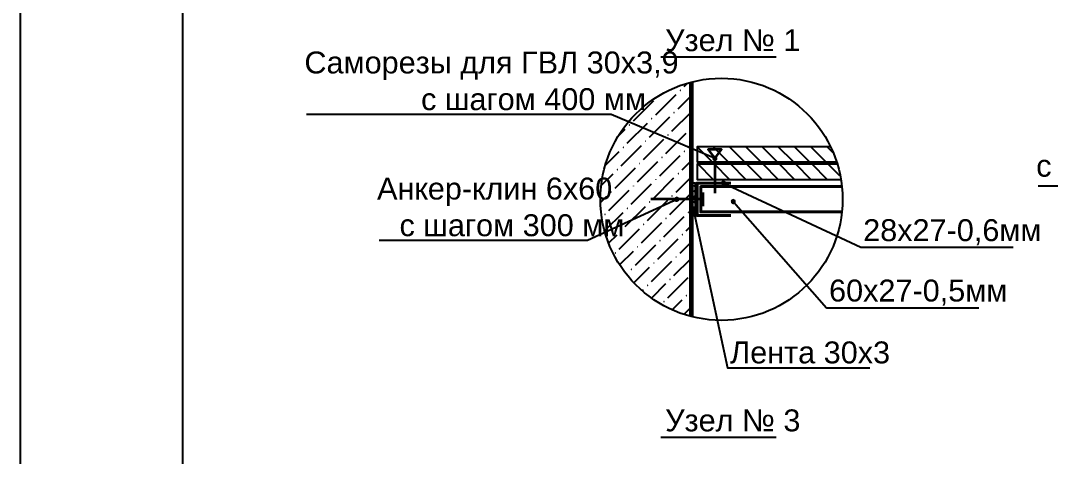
# Model space of a CAD drawing. Header units: millimetres. Extents: x 0 to 146, y 0 to 23.
# Drawn here: x 112.57 to 119.62, y 6.05 to 9.03 of the extents above; entities that cross this region are included whole.
import ezdxf

# ---------------------------------------------------------------- set-up
doc = ezdxf.new("R2010")
doc.units = ezdxf.units.MM
doc.layers.add('PDF _0', color=7, linetype='Continuous')
doc.layers.add('PDF _Текст', color=7, linetype='Continuous')
doc.styles.add('PDF GOST Common-Identity-H', font='arial.ttf')

msp = doc.modelspace()

# ---------------------------------------------------------------- linework, layer by layer
at = {"layer": 'PDF _0', "lineweight": 25}
for points in [[(112.5689, 23.4484), (145.5534, 23.4484), (145.5534, 0.126), (112.5689, 0.126)], [(113.6795, 23.1707), (145.2757, 23.1707), (145.2757, 0.4036), (113.6795, 0.4036)], [(117.1867, 7.9215), (117.1562, 7.9215), (117.1562, 7.6985), (117.1867, 7.6985)]]:
    msp.add_lwpolyline(points, close=True, dxfattribs=at)
for points in [[(116.9488, 8.7845), (117.74, 8.7845)], [(117.1093, 8.5824), (117.1281, 8.6012)], [(116.9146, 8.3877), (117.0537, 8.5268)], [(116.7617, 8.346), (116.9007, 8.485)], [(117.0676, 8.4294), (117.1562, 8.518)], [(117.3066, 8.0953), (117.2939, 8.1007), (116.6096, 8.3908), (116.5821, 8.3908), (114.5246, 8.3908)], [(117.0259, 8.2765), (117.1562, 8.4067)], [(116.72, 8.193), (116.859, 8.3321)], [(116.8729, 8.2347), (117.012, 8.3738)], [(116.6669, 8.2512), (116.706, 8.2904)], [(116.9842, 8.1235), (117.1232, 8.2625)], [(116.6782, 8.04), (116.8173, 8.1791)], [(116.8312, 8.0818), (116.9703, 8.2208)], [(117.1371, 8.1652), (117.1562, 8.1842)], [(116.5739, 8.0469), (116.6643, 8.1374)], [(116.9425, 7.9705), (117.0815, 8.1096)], [(118.1115, 8.1693), (117.1975, 8.1693), (117.1975, 8.066), (118.1529, 8.066)], [(117.3002, 8.066), (117.1975, 8.1688)], [(117.4115, 8.066), (117.3082, 8.1693)], [(117.5227, 8.066), (117.4195, 8.1693)], [(117.634, 8.066), (117.5307, 8.1693)], [(117.7452, 8.066), (117.642, 8.1693)], [(117.8565, 8.066), (117.7532, 8.1693)], [(117.9677, 8.066), (117.8645, 8.1693)], [(118.079, 8.066), (117.9757, 8.1693)], [(118.1266, 8.1297), (118.087, 8.1693)], [(116.7895, 7.9288), (116.9286, 8.0679)], [(117.0954, 8.0122), (117.1562, 8.073)], [(118.1581, 8.0495), (117.1975, 8.0495), (117.1975, 7.9463), (118.1822, 7.9463)], [(117.3087, 7.9463), (117.2055, 8.0495)], [(117.42, 7.9463), (117.3167, 8.0495)], [(117.5312, 7.9463), (117.428, 8.0495)], [(117.6425, 7.9463), (117.5392, 8.0495)], [(117.7537, 7.9463), (117.6505, 8.0495)], [(117.865, 7.9463), (117.7617, 8.0495)], [(117.9762, 7.9463), (117.873, 8.0495)], [(118.0875, 7.9463), (117.9842, 8.0495)], [(118.1754, 7.9696), (118.0955, 8.0495)], [(116.5448, 7.9067), (116.6226, 7.9844)], [(116.6365, 7.8871), (116.7756, 8.0261)], [(116.7478, 7.7758), (116.8868, 7.9149)], [(116.9007, 7.8175), (117.0398, 7.9566)], [(117.0537, 7.8593), (117.1562, 7.9617)], [(122.0125, 7.8142), (121.9988, 7.8156), (121.1891, 7.8999), (121.1616, 7.8999), (119.5318, 7.8999)], [(116.5394, 7.79), (116.5809, 7.8314)], [(116.5948, 7.7341), (116.7339, 7.8732)], [(117.012, 7.7063), (117.1511, 7.8454)], [(117.046, 7.8042), (117.0335, 7.7984), (116.4482, 7.5282), (116.4207, 7.5282), (115.0218, 7.5282)], [(116.706, 7.6229), (116.8451, 7.7619)], [(116.859, 7.6646), (116.9981, 7.8036)], [(116.5675, 7.5956), (116.6921, 7.7202)], [(116.9703, 7.5533), (117.1093, 7.6924)], [(116.8173, 7.5116), (116.9564, 7.6507)], [(117.1232, 7.595), (117.1562, 7.628)], [(116.5949, 7.5117), (116.6504, 7.5672)], [(116.6643, 7.4699), (116.8034, 7.6089)], [(116.7756, 7.3586), (116.9146, 7.4977)], [(116.9286, 7.4004), (117.0676, 7.5394)], [(117.0815, 7.4421), (117.1562, 7.5167)], [(116.6699, 7.3642), (116.7617, 7.456)], [(117.0398, 7.2891), (117.1562, 7.4055)], [(116.7678, 7.2396), (116.8729, 7.3447)], [(116.8868, 7.2474), (117.0259, 7.3864)], [(116.7161, 7.2992), (116.72, 7.303)], [(116.9981, 7.1361), (117.1371, 7.2752)], [(116.8248, 7.1853), (116.8312, 7.1918)], [(116.8871, 7.1364), (116.9842, 7.2335)], [(117.0289, 7.0557), (117.0954, 7.1222)], [(117.1511, 7.1779), (117.1562, 7.183)], [(117.1093, 7.0249), (117.1562, 7.0717)], [(116.9488, 6.183), (117.74, 6.183)]]:
    msp.add_lwpolyline(points, dxfattribs=at)
at = {"layer": 'PDF _0', "lineweight": 60}
msp.add_lwpolyline([(117.1562, 8.6117), (117.1562, 7.0084)], dxfattribs=at)
at = {"layer": 'PDF _0', "lineweight": 5}
for points in [[(117.0815, 8.5546), (117.0835, 8.5546), (117.0835, 8.5566), (117.0815, 8.5566)], [(117.0398, 8.4016), (117.0418, 8.4016), (117.0418, 8.4036), (117.0398, 8.4036)], [(116.7339, 8.3182), (116.7359, 8.3182), (116.7359, 8.3202), (116.7339, 8.3202)], [(116.8868, 8.3599), (116.8888, 8.3599), (116.8888, 8.3619), (116.8868, 8.3619)], [(116.9981, 8.2486), (117.0001, 8.2486), (117.0001, 8.2506), (116.9981, 8.2506)], [(117.1511, 8.2904), (117.1531, 8.2904), (117.1531, 8.2924), (117.1511, 8.2924)], [(116.8451, 8.2069), (116.8471, 8.2069), (116.8471, 8.2089), (116.8451, 8.2089)], [(116.6921, 8.1652), (116.6941, 8.1652), (116.6941, 8.1672), (116.6921, 8.1672)], [(117.1093, 8.1374), (117.1113, 8.1374), (117.1113, 8.1394), (117.1093, 8.1394)], [(116.8034, 8.054), (116.8054, 8.054), (116.8054, 8.056), (116.8034, 8.056)], [(116.9564, 8.0957), (116.9584, 8.0957), (116.9584, 8.0977), (116.9564, 8.0977)], [(116.6504, 8.0122), (116.6524, 8.0122), (116.6524, 8.0142), (116.6504, 8.0142)], [(117.0676, 7.9844), (117.0696, 7.9844), (117.0696, 7.9864), (117.0676, 7.9864)], [(116.7617, 7.901), (116.7637, 7.901), (116.7637, 7.903), (116.7617, 7.903)], [(116.9146, 7.9427), (116.9166, 7.9427), (116.9166, 7.9447), (116.9146, 7.9447)], [(116.6087, 7.8593), (116.6107, 7.8593), (116.6107, 7.8613), (116.6087, 7.8613)], [(117.0259, 7.8314), (117.0279, 7.8314), (117.0279, 7.8334), (117.0259, 7.8334)], [(116.8729, 7.7897), (116.8749, 7.7897), (116.8749, 7.7917), (116.8729, 7.7917)], [(116.567, 7.7063), (116.569, 7.7063), (116.569, 7.7083), (116.567, 7.7083)], [(116.72, 7.748), (116.722, 7.748), (116.722, 7.75), (116.72, 7.75)], [(117.1371, 7.7202), (117.1391, 7.7202), (117.1391, 7.7222), (117.1371, 7.7222)], [(116.8312, 7.6368), (116.8332, 7.6368), (116.8332, 7.6388), (116.8312, 7.6388)], [(116.9842, 7.6785), (116.9862, 7.6785), (116.9862, 7.6805), (116.9842, 7.6805)], [(116.6782, 7.595), (116.6802, 7.595), (116.6802, 7.597), (116.6782, 7.597)], [(117.0954, 7.5672), (117.0974, 7.5672), (117.0974, 7.5692), (117.0954, 7.5692)], [(116.7895, 7.4838), (116.7915, 7.4838), (116.7915, 7.4858), (116.7895, 7.4858)], [(116.9425, 7.5255), (116.9445, 7.5255), (116.9445, 7.5275), (116.9425, 7.5275)], [(116.6365, 7.4421), (116.6385, 7.4421), (116.6385, 7.4441), (116.6365, 7.4441)], [(117.0537, 7.4143), (117.0557, 7.4143), (117.0557, 7.4163), (117.0537, 7.4163)], [(116.7478, 7.3308), (116.7498, 7.3308), (116.7498, 7.3328), (116.7478, 7.3328)], [(116.9007, 7.3725), (116.9027, 7.3725), (116.9027, 7.3745), (116.9007, 7.3745)], [(117.012, 7.2613), (117.014, 7.2613), (117.014, 7.2633), (117.012, 7.2633)], [(116.859, 7.2196), (116.861, 7.2196), (116.861, 7.2216), (116.859, 7.2216)], [(117.1232, 7.15), (117.1252, 7.15), (117.1252, 7.152), (117.1232, 7.152)], [(116.9703, 7.1083), (116.9723, 7.1083), (116.9723, 7.1103), (116.9703, 7.1103)]]:
    msp.add_lwpolyline(points, close=True, dxfattribs=at)
at = {"layer": 'PDF _0', "lineweight": 35}
for points in [[(117.3193, 8.0899), (117.3659, 8.1514), (117.2726, 8.1514), (117.3193, 8.0899), (117.3193, 7.8526)], [(117.2369, 7.8566), (117.2369, 7.7633)], [(117.2369, 7.8099), (116.8802, 7.8099)]]:
    msp.add_lwpolyline(points, dxfattribs=at)
at = {"layer": 'PDF _0', "lineweight": 0}
for points in [[(117.3176, 8.1036), (117.313, 8.1022), (117.3193, 8.0899)], [(117.3224, 8.1034), (117.3176, 8.1036), (117.3193, 8.0899)], [(117.3066, 8.0953), (117.3055, 8.0907), (117.3193, 8.0899)], [(117.3055, 8.0907), (117.3061, 8.0859), (117.3193, 8.0899)], [(117.3061, 8.0859), (117.3083, 8.0817), (117.3193, 8.0899)], [(117.3092, 8.0993), (117.3066, 8.0953), (117.3193, 8.0899)], [(117.3083, 8.0817), (117.3118, 8.0784), (117.3193, 8.0899)], [(117.313, 8.1022), (117.3092, 8.0993), (117.3193, 8.0899)], [(117.3118, 8.0784), (117.3162, 8.0765), (117.3193, 8.0899)], [(117.3162, 8.0765), (117.3209, 8.0763), (117.3193, 8.0899)], [(117.3268, 8.1015), (117.3224, 8.1034), (117.3193, 8.0899)], [(117.3303, 8.0982), (117.3268, 8.1015), (117.3193, 8.0899)], [(117.3324, 8.094), (117.3303, 8.0982), (117.3193, 8.0899)], [(117.333, 8.0892), (117.3324, 8.094), (117.3193, 8.0899)], [(117.3209, 8.0763), (117.3255, 8.0777), (117.3193, 8.0899)], [(117.3255, 8.0777), (117.3293, 8.0806), (117.3193, 8.0899)], [(117.3293, 8.0806), (117.3319, 8.0846), (117.3193, 8.0899)], [(117.3319, 8.0846), (117.333, 8.0892), (117.3193, 8.0899)], [(117.055, 7.8233), (117.0507, 7.8212), (117.0585, 7.8099)], [(117.0598, 7.8236), (117.055, 7.8233), (117.0585, 7.8099)], [(117.0644, 7.8224), (117.0598, 7.8236), (117.0585, 7.8099)], [(117.0683, 7.8196), (117.0644, 7.8224), (117.0585, 7.8099)], [(117.0453, 7.8136), (117.0448, 7.8088), (117.0585, 7.8099)], [(117.0448, 7.8088), (117.046, 7.8042), (117.0585, 7.8099)], [(117.0473, 7.8179), (117.0453, 7.8136), (117.0585, 7.8099)], [(117.046, 7.8042), (117.0488, 7.8002), (117.0585, 7.8099)], [(117.0507, 7.8212), (117.0473, 7.8179), (117.0585, 7.8099)], [(117.0488, 7.8002), (117.0527, 7.7975), (117.0585, 7.8099)], [(117.0527, 7.7975), (117.0573, 7.7962), (117.0585, 7.8099)], [(117.0573, 7.7962), (117.062, 7.7966), (117.0585, 7.8099)], [(117.071, 7.8157), (117.0683, 7.8196), (117.0585, 7.8099)], [(117.0723, 7.8111), (117.071, 7.8157), (117.0585, 7.8099)], [(117.0718, 7.8063), (117.0723, 7.8111), (117.0585, 7.8099)], [(117.062, 7.7966), (117.0664, 7.7986), (117.0585, 7.8099)], [(117.0664, 7.7986), (117.0698, 7.802), (117.0585, 7.8099)], [(117.0698, 7.802), (117.0718, 7.8063), (117.0585, 7.8099)]]:
    msp.add_lwpolyline(points, close=True, dxfattribs=at)
at = {"layer": 'PDF _0', "color": 6, "lineweight": 20}
for points in [[(117.1867, 7.8905), (117.1562, 7.921), (117.1567, 7.9215)], [(117.1867, 7.8534), (117.1562, 7.8839), (117.1867, 7.9145)], [(117.1867, 7.8163), (117.1562, 7.8469), (117.1867, 7.8774)], [(117.1867, 7.7792), (117.1562, 7.8098), (117.1867, 7.8403)], [(117.1867, 7.7421), (117.1562, 7.7727), (117.1867, 7.8032)], [(117.1867, 7.705), (117.1562, 7.7356), (117.1867, 7.7662)], [(117.1562, 7.6985), (117.1867, 7.7291)]]:
    msp.add_lwpolyline(points, dxfattribs=at)
at = {"layer": 'PDF _0', "color": 1, "lineweight": 40}
msp.add_lwpolyline([(117.4287, 7.6985), (117.1975, 7.6985), (117.1975, 7.9215), (117.4287, 7.9215)], dxfattribs=at)
at = {"layer": 'PDF _0', "color": 5, "lineweight": 40}
msp.add_lwpolyline([(118.1889, 7.7233), (117.2223, 7.7233), (117.2223, 7.8967), (118.1889, 7.8967)], dxfattribs=at)
at = {"layer": 'PDF _0', "color": 1, "lineweight": 0}
for points in [[(117.3658, 7.9273), (117.3646, 7.9227), (117.3783, 7.9215)], [(117.3646, 7.9227), (117.365, 7.918), (117.3783, 7.9215)], [(117.365, 7.918), (117.367, 7.9136), (117.3783, 7.9215)], [(117.3686, 7.9313), (117.3658, 7.9273), (117.3783, 7.9215)], [(117.367, 7.9136), (117.3704, 7.9102), (117.3783, 7.9215)], [(117.3725, 7.934), (117.3686, 7.9313), (117.3783, 7.9215)], [(117.3704, 7.9102), (117.3747, 7.9082), (117.3783, 7.9215)], [(117.3771, 7.9352), (117.3725, 7.934), (117.3783, 7.9215)], [(117.3747, 7.9082), (117.3795, 7.9078), (117.3783, 7.9215)], [(117.3819, 7.9348), (117.3771, 7.9352), (117.3783, 7.9215)], [(117.3862, 7.9328), (117.3819, 7.9348), (117.3783, 7.9215)], [(117.3896, 7.9294), (117.3862, 7.9328), (117.3783, 7.9215)], [(117.3916, 7.925), (117.3896, 7.9294), (117.3783, 7.9215)], [(117.392, 7.9203), (117.3916, 7.925), (117.3783, 7.9215)], [(117.3907, 7.9157), (117.392, 7.9203), (117.3783, 7.9215)], [(117.3795, 7.9078), (117.3841, 7.909), (117.3783, 7.9215)], [(117.3841, 7.909), (117.388, 7.9118), (117.3783, 7.9215)], [(117.388, 7.9118), (117.3907, 7.9157), (117.3783, 7.9215)]]:
    msp.add_lwpolyline(points, close=True, dxfattribs=at)
at = {"layer": 'PDF _0', "color": 1, "lineweight": 25}
msp.add_lwpolyline([(117.3907, 7.9157), (117.4032, 7.9098), (118.3175, 7.4815), (118.3451, 7.4815), (119.3595, 7.4815)], dxfattribs=at)
at = {"layer": 'PDF _0', "color": 6, "lineweight": 0}
for points in [[(117.1613, 7.7515), (117.1591, 7.7473), (117.1722, 7.7431)], [(117.1649, 7.7547), (117.1613, 7.7515), (117.1722, 7.7431)], [(117.1693, 7.7565), (117.1649, 7.7547), (117.1722, 7.7431)], [(117.1741, 7.7567), (117.1693, 7.7565), (117.1722, 7.7431)], [(117.1786, 7.7553), (117.1741, 7.7567), (117.1722, 7.7431)], [(117.1824, 7.7523), (117.1786, 7.7553), (117.1722, 7.7431)], [(117.185, 7.7483), (117.1824, 7.7523), (117.1722, 7.7431)], [(117.1591, 7.7473), (117.1585, 7.7425), (117.1722, 7.7431)], [(117.1585, 7.7425), (117.1595, 7.7379), (117.1722, 7.7431)], [(117.1595, 7.7379), (117.162, 7.7338), (117.1722, 7.7431)], [(117.162, 7.7338), (117.1658, 7.7309), (117.1722, 7.7431)], [(117.1658, 7.7309), (117.1703, 7.7294), (117.1722, 7.7431)], [(117.1703, 7.7294), (117.1751, 7.7296), (117.1722, 7.7431)], [(117.186, 7.7436), (117.185, 7.7483), (117.1722, 7.7431)], [(117.1853, 7.7389), (117.186, 7.7436), (117.1722, 7.7431)], [(117.1751, 7.7296), (117.1795, 7.7314), (117.1722, 7.7431)], [(117.1795, 7.7314), (117.1831, 7.7346), (117.1722, 7.7431)], [(117.1831, 7.7346), (117.1853, 7.7389), (117.1722, 7.7431)]]:
    msp.add_lwpolyline(points, close=True, dxfattribs=at)
at = {"layer": 'PDF _0', "color": 5, "lineweight": 0}
for points in [[(117.4336, 7.8009), (117.4321, 7.7964), (117.4457, 7.7943)], [(117.4321, 7.7964), (117.4322, 7.7916), (117.4457, 7.7943)], [(117.4322, 7.7916), (117.4339, 7.7872), (117.4457, 7.7943)], [(117.4366, 7.8047), (117.4336, 7.8009), (117.4457, 7.7943)], [(117.4339, 7.7872), (117.4371, 7.7836), (117.4457, 7.7943)], [(117.4407, 7.8071), (117.4366, 7.8047), (117.4457, 7.7943)], [(117.4371, 7.7836), (117.4413, 7.7813), (117.4457, 7.7943)], [(117.4454, 7.8081), (117.4407, 7.8071), (117.4457, 7.7943)], [(117.4413, 7.7813), (117.446, 7.7806), (117.4457, 7.7943)], [(117.4501, 7.8074), (117.4454, 7.8081), (117.4457, 7.7943)], [(117.4543, 7.8051), (117.4501, 7.8074), (117.4457, 7.7943)], [(117.4575, 7.8015), (117.4543, 7.8051), (117.4457, 7.7943)], [(117.4592, 7.797), (117.4575, 7.8015), (117.4457, 7.7943)], [(117.4593, 7.7923), (117.4592, 7.797), (117.4457, 7.7943)], [(117.4548, 7.784), (117.4578, 7.7877), (117.4457, 7.7943)], [(117.4578, 7.7877), (117.4593, 7.7923), (117.4457, 7.7943)], [(117.446, 7.7806), (117.4507, 7.7815), (117.4457, 7.7943)], [(117.4507, 7.7815), (117.4548, 7.784), (117.4457, 7.7943)]]:
    msp.add_lwpolyline(points, close=True, dxfattribs=at)
at = {"layer": 'PDF _0', "color": 5, "lineweight": 25}
msp.add_lwpolyline([(117.4548, 7.784), (117.4639, 7.7737), (118.0842, 7.0685), (118.1117, 7.0685), (119.1262, 7.0685)], dxfattribs=at)
at = {"layer": 'PDF _0', "color": 6, "lineweight": 25}
msp.add_lwpolyline([(117.1751, 7.7296), (117.178, 7.7162), (117.407, 6.6579), (117.4345, 6.6579), (118.3791, 6.6579)], dxfattribs=at)
at = {"layer": 'PDF _0', "lineweight": 25}
msp.add_circle((117.3651, 7.81), 0.8284, dxfattribs=at)
at = {"layer": 'PDF _0', "lineweight": 25, "transparency": 33554559}
for points in [[(117.3176, 8.1036), (117.313, 8.1022), (117.3193, 8.0899)], [(117.3224, 8.1034), (117.3176, 8.1036), (117.3193, 8.0899)], [(117.3066, 8.0953), (117.3055, 8.0907), (117.3193, 8.0899)], [(117.3055, 8.0907), (117.3061, 8.0859), (117.3193, 8.0899)], [(117.3061, 8.0859), (117.3083, 8.0817), (117.3193, 8.0899)], [(117.3092, 8.0993), (117.3066, 8.0953), (117.3193, 8.0899)], [(117.3083, 8.0817), (117.3118, 8.0784), (117.3193, 8.0899)], [(117.313, 8.1022), (117.3092, 8.0993), (117.3193, 8.0899)], [(117.3118, 8.0784), (117.3162, 8.0765), (117.3193, 8.0899)], [(117.3162, 8.0765), (117.3209, 8.0763), (117.3193, 8.0899)], [(117.3268, 8.1015), (117.3224, 8.1034), (117.3193, 8.0899)], [(117.3303, 8.0982), (117.3268, 8.1015), (117.3193, 8.0899)], [(117.3324, 8.094), (117.3303, 8.0982), (117.3193, 8.0899)], [(117.333, 8.0892), (117.3324, 8.094), (117.3193, 8.0899)], [(117.3209, 8.0763), (117.3255, 8.0777), (117.3193, 8.0899)], [(117.3255, 8.0777), (117.3293, 8.0806), (117.3193, 8.0899)], [(117.3293, 8.0806), (117.3319, 8.0846), (117.3193, 8.0899)], [(117.3319, 8.0846), (117.333, 8.0892), (117.3193, 8.0899)], [(117.055, 7.8233), (117.0507, 7.8212), (117.0585, 7.8099)], [(117.0598, 7.8236), (117.055, 7.8233), (117.0585, 7.8099)], [(117.0644, 7.8224), (117.0598, 7.8236), (117.0585, 7.8099)], [(117.0683, 7.8196), (117.0644, 7.8224), (117.0585, 7.8099)], [(117.0453, 7.8136), (117.0448, 7.8088), (117.0585, 7.8099)], [(117.0448, 7.8088), (117.046, 7.8042), (117.0585, 7.8099)], [(117.0473, 7.8179), (117.0453, 7.8136), (117.0585, 7.8099)], [(117.046, 7.8042), (117.0488, 7.8002), (117.0585, 7.8099)], [(117.0507, 7.8212), (117.0473, 7.8179), (117.0585, 7.8099)], [(117.0488, 7.8002), (117.0527, 7.7975), (117.0585, 7.8099)], [(117.0527, 7.7975), (117.0573, 7.7962), (117.0585, 7.8099)], [(117.0573, 7.7962), (117.062, 7.7966), (117.0585, 7.8099)], [(117.071, 7.8157), (117.0683, 7.8196), (117.0585, 7.8099)], [(117.0723, 7.8111), (117.071, 7.8157), (117.0585, 7.8099)], [(117.0718, 7.8063), (117.0723, 7.8111), (117.0585, 7.8099)], [(117.062, 7.7966), (117.0664, 7.7986), (117.0585, 7.8099)], [(117.0664, 7.7986), (117.0698, 7.802), (117.0585, 7.8099)], [(117.0698, 7.802), (117.0718, 7.8063), (117.0585, 7.8099)]]:
    msp.add_solid(points, dxfattribs=at)
at = {"layer": 'PDF _0', "color": 1, "lineweight": 25, "transparency": 33554559}
for points in [[(117.3658, 7.9273), (117.3646, 7.9227), (117.3783, 7.9215)], [(117.3646, 7.9227), (117.365, 7.918), (117.3783, 7.9215)], [(117.365, 7.918), (117.367, 7.9136), (117.3783, 7.9215)], [(117.3686, 7.9313), (117.3658, 7.9273), (117.3783, 7.9215)], [(117.367, 7.9136), (117.3704, 7.9102), (117.3783, 7.9215)], [(117.3725, 7.934), (117.3686, 7.9313), (117.3783, 7.9215)], [(117.3704, 7.9102), (117.3747, 7.9082), (117.3783, 7.9215)], [(117.3771, 7.9352), (117.3725, 7.934), (117.3783, 7.9215)], [(117.3747, 7.9082), (117.3795, 7.9078), (117.3783, 7.9215)], [(117.3819, 7.9348), (117.3771, 7.9352), (117.3783, 7.9215)], [(117.3862, 7.9328), (117.3819, 7.9348), (117.3783, 7.9215)], [(117.3896, 7.9294), (117.3862, 7.9328), (117.3783, 7.9215)], [(117.3916, 7.925), (117.3896, 7.9294), (117.3783, 7.9215)], [(117.392, 7.9203), (117.3916, 7.925), (117.3783, 7.9215)], [(117.3907, 7.9157), (117.392, 7.9203), (117.3783, 7.9215)], [(117.3795, 7.9078), (117.3841, 7.909), (117.3783, 7.9215)], [(117.3841, 7.909), (117.388, 7.9118), (117.3783, 7.9215)], [(117.388, 7.9118), (117.3907, 7.9157), (117.3783, 7.9215)]]:
    msp.add_solid(points, dxfattribs=at)
at = {"layer": 'PDF _0', "color": 6, "lineweight": 25, "transparency": 33554559}
for points in [[(117.1613, 7.7515), (117.1591, 7.7473), (117.1722, 7.7431)], [(117.1649, 7.7547), (117.1613, 7.7515), (117.1722, 7.7431)], [(117.1693, 7.7565), (117.1649, 7.7547), (117.1722, 7.7431)], [(117.1741, 7.7567), (117.1693, 7.7565), (117.1722, 7.7431)], [(117.1786, 7.7553), (117.1741, 7.7567), (117.1722, 7.7431)], [(117.1824, 7.7523), (117.1786, 7.7553), (117.1722, 7.7431)], [(117.185, 7.7483), (117.1824, 7.7523), (117.1722, 7.7431)], [(117.1591, 7.7473), (117.1585, 7.7425), (117.1722, 7.7431)], [(117.1585, 7.7425), (117.1595, 7.7379), (117.1722, 7.7431)], [(117.1595, 7.7379), (117.162, 7.7338), (117.1722, 7.7431)], [(117.162, 7.7338), (117.1658, 7.7309), (117.1722, 7.7431)], [(117.1658, 7.7309), (117.1703, 7.7294), (117.1722, 7.7431)], [(117.1703, 7.7294), (117.1751, 7.7296), (117.1722, 7.7431)], [(117.186, 7.7436), (117.185, 7.7483), (117.1722, 7.7431)], [(117.1853, 7.7389), (117.186, 7.7436), (117.1722, 7.7431)], [(117.1751, 7.7296), (117.1795, 7.7314), (117.1722, 7.7431)], [(117.1795, 7.7314), (117.1831, 7.7346), (117.1722, 7.7431)], [(117.1831, 7.7346), (117.1853, 7.7389), (117.1722, 7.7431)]]:
    msp.add_solid(points, dxfattribs=at)
at = {"layer": 'PDF _0', "color": 5, "lineweight": 25, "transparency": 33554559}
for points in [[(117.4336, 7.8009), (117.4321, 7.7964), (117.4457, 7.7943)], [(117.4321, 7.7964), (117.4322, 7.7916), (117.4457, 7.7943)], [(117.4322, 7.7916), (117.4339, 7.7872), (117.4457, 7.7943)], [(117.4366, 7.8047), (117.4336, 7.8009), (117.4457, 7.7943)], [(117.4339, 7.7872), (117.4371, 7.7836), (117.4457, 7.7943)], [(117.4407, 7.8071), (117.4366, 7.8047), (117.4457, 7.7943)], [(117.4371, 7.7836), (117.4413, 7.7813), (117.4457, 7.7943)], [(117.4454, 7.8081), (117.4407, 7.8071), (117.4457, 7.7943)], [(117.4413, 7.7813), (117.446, 7.7806), (117.4457, 7.7943)], [(117.4501, 7.8074), (117.4454, 7.8081), (117.4457, 7.7943)], [(117.4543, 7.8051), (117.4501, 7.8074), (117.4457, 7.7943)], [(117.4575, 7.8015), (117.4543, 7.8051), (117.4457, 7.7943)], [(117.4592, 7.797), (117.4575, 7.8015), (117.4457, 7.7943)], [(117.4593, 7.7923), (117.4592, 7.797), (117.4457, 7.7943)], [(117.4548, 7.784), (117.4578, 7.7877), (117.4457, 7.7943)], [(117.4578, 7.7877), (117.4593, 7.7923), (117.4457, 7.7943)], [(117.446, 7.7806), (117.4507, 7.7815), (117.4457, 7.7943)], [(117.4507, 7.7815), (117.4548, 7.784), (117.4457, 7.7943)]]:
    msp.add_solid(points, dxfattribs=at)

# ---------------------------------------------------------------- texts
at = {"layer": 'PDF _Текст', "char_height": 0.15, "attachment_point": 4, "style": 'PDF GOST Common-Identity-H'}
for s, insert in [('Узел № 1', (116.9791, 8.8976)), ('Саморезы для ГВЛ 30x3,9', (114.5109, 8.7236)), ('с шагом 400 мм', (115.3093, 8.4941)), ('с буром, шаг 300 мм', (119.5182, 8.017)), ('Анкер‐клин 6х60', (115.0081, 7.8609)), ('с шагом 300 мм', (115.1616, 7.6315)), ('Узел № 3', (116.9791, 6.2961))]:
    msp.add_mtext(s, dxfattribs=dict(at, insert=insert))
at = {"layer": 'PDF _Текст', "color": 1, "insert": (118.3342, 7.5848), "char_height": 0.15, "attachment_point": 4, "style": 'PDF GOST Common-Identity-H'}
msp.add_mtext('28х27‐0,6мм', dxfattribs=at)
at = {"layer": 'PDF _Текст', "color": 5, "insert": (118.1008, 7.1717), "char_height": 0.15, "attachment_point": 4, "style": 'PDF GOST Common-Identity-H'}
msp.add_mtext('60х27‐0,5мм', dxfattribs=at)
at = {"layer": 'PDF _Текст', "color": 6, "insert": (117.4236, 6.7612), "char_height": 0.15, "attachment_point": 4, "style": 'PDF GOST Common-Identity-H'}
msp.add_mtext('Лента 30х3', dxfattribs=at)

doc.saveas('drawing.dxf')
